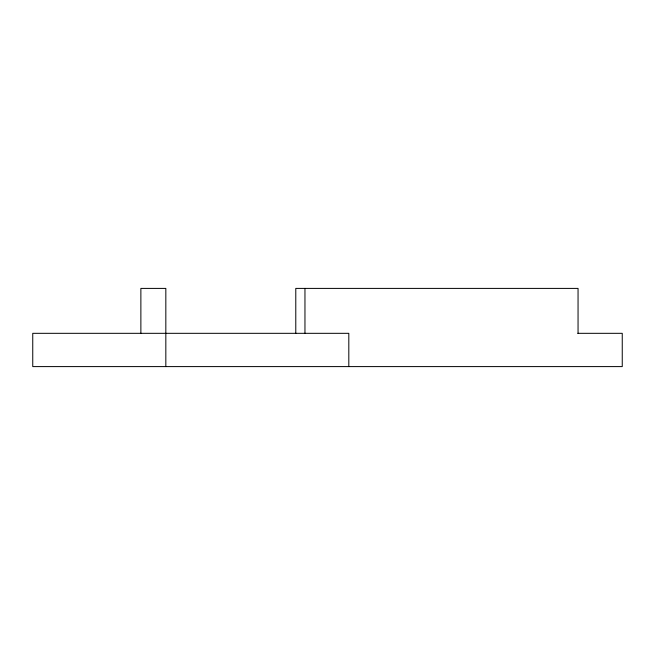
<?xml version="1.0" encoding="UTF-8"?>
<svg xmlns="http://www.w3.org/2000/svg" width="655" height="655" viewBox="0 0 655 655"><rect width="100%" height="100%" fill="white"/><g stroke="black" fill="none" stroke-linecap="round" stroke-linejoin="round"><path stroke-width="0.98" d="M577.751 333.321L622.25 333.321L622.25 366.595L32.75 366.595L32.75 333.321L348.812 333.321L348.812 366.595M578.054 333.321L578.054 288.405L295.782 288.405L295.782 333.321M304.96 288.405L304.96 333.321M165.83 366.595L165.83 288.405L140.874 288.405L140.874 333.321"/></g></svg>
